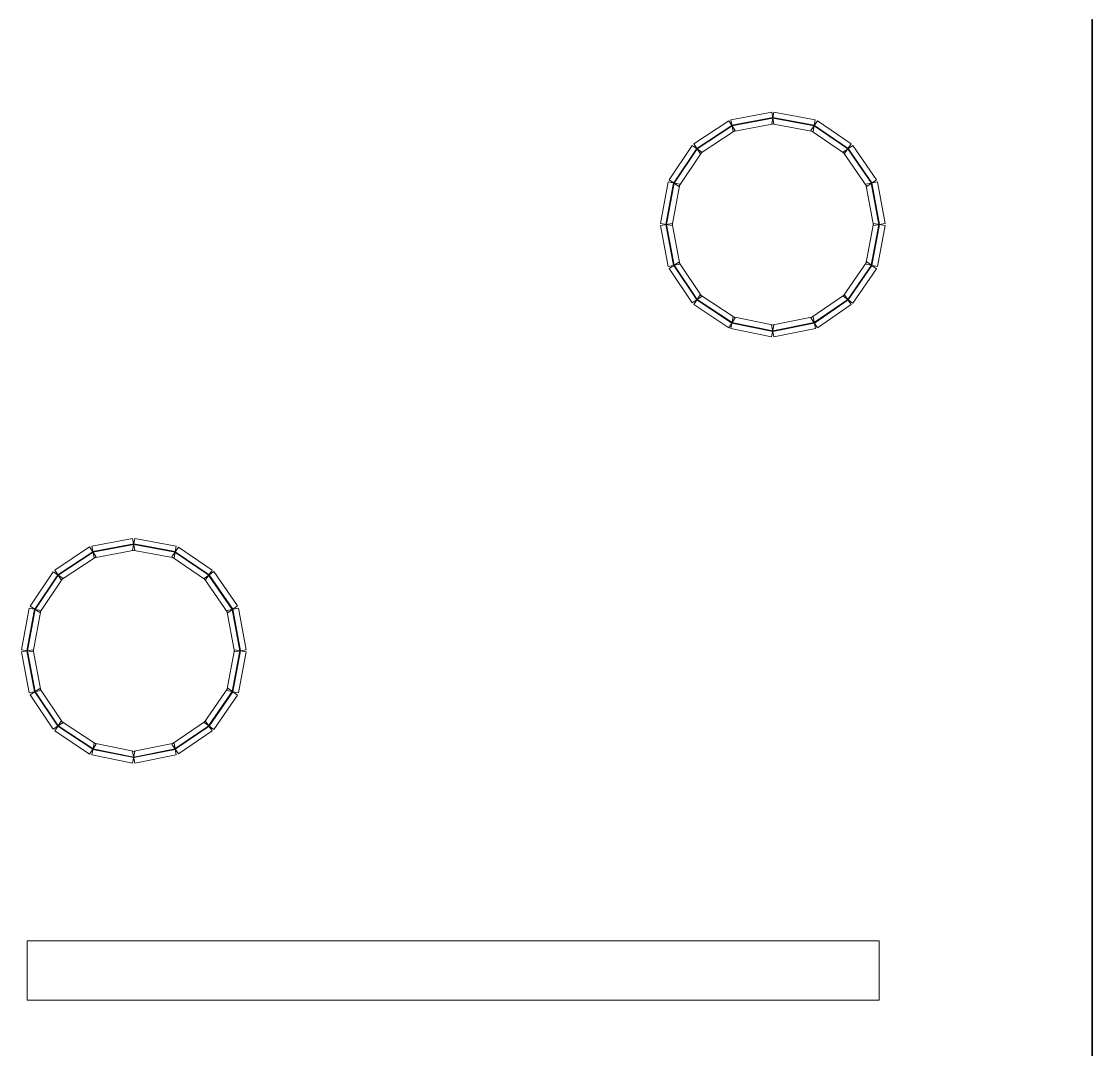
# Model space of a CAD drawing. Header units: millimetres. Extents: x -200 to 200, y -162 to 219.
# Drawn here: x -19.31 to 28.58, y -22.58 to 23.36 of the extents above; entities that cross this region are included whole.
import ezdxf

# ---------------------------------------------------------------- set-up
doc = ezdxf.new("R2010")
doc.units = ezdxf.units.MM
doc.header["$MEASUREMENT"] = 0

msp = doc.modelspace()

# ---------------------------------------------------------------- linework, layer by layer
at = {"color": 1, "lineweight": 5}
msp.add_open_spline([(28.5563, 23.4376), (28.5563, 23.4376), (28.5828, 23.4376), (28.5828, 23.4376), (28.5828, 23.4376), (28.5828, 23.4376), (28.5828, -61.5304), (28.5828, -61.5304), (28.5828, -61.5304), (28.5828, -61.5304), (28.5563, -61.5304), (28.5563, -61.5304), (28.5563, -61.5304), (28.5563, -61.5304), (28.5563, 23.4376), (28.5563, 23.4376)], degree=3, knots=[0, 0, 0, 0, 0.25, 0.25, 0.25, 0.25, 0.5, 0.5, 0.5, 0.5, 0.75, 0.75, 0.75, 0.75, 1, 1, 1, 1], dxfattribs=at)
at = {"color": 4, "lineweight": 5}
for points in [[(14.2358, 19.3063), (14.2358, 19.3063), (14.3337, 18.7864), (14.3337, 18.7864), (14.3337, 18.7864), (14.3337, 18.7864), (12.5085, 18.4425), (12.5085, 18.4425), (12.5085, 18.4425), (12.5085, 18.4425), (12.4105, 18.9624), (12.4105, 18.9624), (12.4105, 18.9624), (12.4105, 18.9624), (14.2358, 19.3063), (14.2358, 19.3063)], [(16.1848, 18.9626), (16.1848, 18.9626), (16.0882, 18.4424), (16.0882, 18.4424), (16.0882, 18.4424), (16.0882, 18.4424), (14.2365, 18.7863), (14.2365, 18.7863), (14.2365, 18.7863), (14.2365, 18.7863), (14.3331, 19.3065), (14.3331, 19.3065), (14.3331, 19.3065), (14.3331, 19.3065), (16.1848, 18.9626), (16.1848, 18.9626)], [(12.3136, 18.9232), (12.3136, 18.9232), (12.6054, 18.4818), (12.6054, 18.4818), (12.6054, 18.4818), (12.6054, 18.4818), (11.0446, 17.4501), (11.0446, 17.4501), (11.0446, 17.4501), (11.0446, 17.4501), (10.7529, 17.8915), (10.7529, 17.8915), (10.7529, 17.8915), (10.7529, 17.8915), (12.3136, 18.9232), (12.3136, 18.9232)], [(12.4522, 18.7135), (12.4522, 18.7135), (12.4668, 18.6914), (12.4668, 18.6914), (12.4668, 18.6914), (12.4668, 18.6914), (10.906, 17.6598), (10.906, 17.6598), (10.906, 17.6598), (10.906, 17.6598), (10.8915, 17.6818), (10.8915, 17.6818), (10.8915, 17.6818), (10.8915, 17.6818), (12.4522, 18.7135), (12.4522, 18.7135)], [(14.2823, 19.0594), (14.2823, 19.0594), (14.2872, 19.0334), (14.2872, 19.0334), (14.2872, 19.0334), (14.2872, 19.0334), (12.4619, 18.6895), (12.4619, 18.6895), (12.4619, 18.6895), (12.4619, 18.6895), (12.457, 18.7155), (12.457, 18.7155), (12.457, 18.7155), (12.457, 18.7155), (14.2823, 19.0594), (14.2823, 19.0594)], [(16.1389, 18.7155), (16.1389, 18.7155), (16.1341, 18.6895), (16.1341, 18.6895), (16.1341, 18.6895), (16.1341, 18.6895), (14.2824, 19.0334), (14.2824, 19.0334), (14.2824, 19.0334), (14.2824, 19.0334), (14.2872, 19.0594), (14.2872, 19.0594), (14.2872, 19.0594), (14.2872, 19.0594), (16.1389, 18.7155), (16.1389, 18.7155)], [(17.7937, 17.8891), (17.7937, 17.8891), (17.495, 17.4525), (17.495, 17.4525), (17.495, 17.4525), (17.495, 17.4525), (15.9871, 18.4842), (15.9871, 18.4842), (15.9871, 18.4842), (15.9871, 18.4842), (16.2859, 18.9208), (16.2859, 18.9208), (16.2859, 18.9208), (16.2859, 18.9208), (17.7937, 17.8891), (17.7937, 17.8891)], [(17.6518, 17.6817), (17.6518, 17.6817), (17.6369, 17.6599), (17.6369, 17.6599), (17.6369, 17.6599), (17.6369, 17.6599), (16.129, 18.6916), (16.129, 18.6916), (16.129, 18.6916), (16.129, 18.6916), (16.144, 18.7134), (16.144, 18.7134), (16.144, 18.7134), (16.144, 18.7134), (17.6518, 17.6817), (17.6518, 17.6817)], [(10.6792, 17.8184), (10.6792, 17.8184), (11.1183, 17.5232), (11.1183, 17.5232), (11.1183, 17.5232), (11.1183, 17.5232), (10.0866, 15.9889), (10.0866, 15.9889), (10.0866, 15.9889), (10.0866, 15.9889), (9.6475, 16.2841), (9.6475, 16.2841), (9.6475, 16.2841), (9.6475, 16.2841), (10.6792, 17.8184), (10.6792, 17.8184)], [(18.9202, 16.2867), (18.9202, 16.2867), (18.4847, 15.9863), (18.4847, 15.9863), (18.4847, 15.9863), (18.4847, 15.9863), (17.4266, 17.5206), (17.4266, 17.5206), (17.4266, 17.5206), (17.4266, 17.5206), (17.8621, 17.821), (17.8621, 17.821), (17.8621, 17.821), (17.8621, 17.821), (18.9202, 16.2867), (18.9202, 16.2867)], [(10.8878, 17.6782), (10.8878, 17.6782), (10.9097, 17.6634), (10.9097, 17.6634), (10.9097, 17.6634), (10.9097, 17.6634), (9.878, 16.1291), (9.878, 16.1291), (9.878, 16.1291), (9.878, 16.1291), (9.8561, 16.1439), (9.8561, 16.1439), (9.8561, 16.1439), (9.8561, 16.1439), (10.8878, 17.6782), (10.8878, 17.6782)], [(18.7134, 16.144), (18.7134, 16.144), (18.6916, 16.129), (18.6916, 16.129), (18.6916, 16.129), (18.6916, 16.129), (17.6334, 17.6633), (17.6334, 17.6633), (17.6334, 17.6633), (17.6334, 17.6633), (17.6552, 17.6783), (17.6552, 17.6783), (17.6552, 17.6783), (17.6552, 17.6783), (18.7134, 16.144), (18.7134, 16.144)], [(9.607, 16.1848), (9.607, 16.1848), (10.1272, 16.0882), (10.1272, 16.0882), (10.1272, 16.0882), (10.1272, 16.0882), (9.7833, 14.2365), (9.7833, 14.2365), (9.7833, 14.2365), (9.7833, 14.2365), (9.2631, 14.3331), (9.2631, 14.3331), (9.2631, 14.3331), (9.2631, 14.3331), (9.607, 16.1848), (9.607, 16.1848)], [(9.8541, 16.1389), (9.8541, 16.1389), (9.8801, 16.1341), (9.8801, 16.1341), (9.8801, 16.1341), (9.8801, 16.1341), (9.5362, 14.2824), (9.5362, 14.2824), (9.5362, 14.2824), (9.5362, 14.2824), (9.5102, 14.2872), (9.5102, 14.2872), (9.5102, 14.2872), (9.5102, 14.2872), (9.8541, 16.1389), (9.8541, 16.1389)], [(19.3064, 14.3331), (19.3064, 14.3331), (18.7863, 14.2365), (18.7863, 14.2365), (18.7863, 14.2365), (18.7863, 14.2365), (18.4424, 16.0882), (18.4424, 16.0882), (18.4424, 16.0882), (18.4424, 16.0882), (18.9626, 16.1848), (18.9626, 16.1848), (18.9626, 16.1848), (18.9626, 16.1848), (19.3064, 14.3331), (19.3064, 14.3331)], [(19.0594, 14.2872), (19.0594, 14.2872), (19.0334, 14.2824), (19.0334, 14.2824), (19.0334, 14.2824), (19.0334, 14.2824), (18.6895, 16.1341), (18.6895, 16.1341), (18.6895, 16.1341), (18.6895, 16.1341), (18.7155, 16.1389), (18.7155, 16.1389), (18.7155, 16.1389), (18.7155, 16.1389), (19.0594, 14.2872), (19.0594, 14.2872)], [(9.2632, 14.2358), (9.2632, 14.2358), (9.7831, 14.3338), (9.7831, 14.3338), (9.7831, 14.3338), (9.7831, 14.3338), (10.127, 12.5085), (10.127, 12.5085), (10.127, 12.5085), (10.127, 12.5085), (9.6071, 12.4105), (9.6071, 12.4105), (9.6071, 12.4105), (9.6071, 12.4105), (9.2632, 14.2358), (9.2632, 14.2358)], [(9.5102, 14.2823), (9.5102, 14.2823), (9.5362, 14.2872), (9.5362, 14.2872), (9.5362, 14.2872), (9.5362, 14.2872), (9.8801, 12.4619), (9.8801, 12.4619), (9.8801, 12.4619), (9.8801, 12.4619), (9.8541, 12.4571), (9.8541, 12.4571), (9.8541, 12.4571), (9.8541, 12.4571), (9.5102, 14.2823), (9.5102, 14.2823)], [(18.9624, 12.4105), (18.9624, 12.4105), (18.4425, 12.5085), (18.4425, 12.5085), (18.4425, 12.5085), (18.4425, 12.5085), (18.7864, 14.3338), (18.7864, 14.3338), (18.7864, 14.3338), (18.7864, 14.3338), (19.3063, 14.2358), (19.3063, 14.2358), (19.3063, 14.2358), (19.3063, 14.2358), (18.9624, 12.4105), (18.9624, 12.4105)], [(18.7155, 12.4571), (18.7155, 12.4571), (18.6895, 12.4619), (18.6895, 12.4619), (18.6895, 12.4619), (18.6895, 12.4619), (19.0334, 14.2872), (19.0334, 14.2872), (19.0334, 14.2872), (19.0334, 14.2872), (19.0594, 14.2823), (19.0594, 14.2823), (19.0594, 14.2823), (19.0594, 14.2823), (18.7155, 12.4571), (18.7155, 12.4571)], [(9.6475, 12.3119), (9.6475, 12.3119), (10.0866, 12.6071), (10.0866, 12.6071), (10.0866, 12.6071), (10.0866, 12.6071), (11.1183, 11.0728), (11.1183, 11.0728), (11.1183, 11.0728), (11.1183, 11.0728), (10.6792, 10.7776), (10.6792, 10.7776), (10.6792, 10.7776), (10.6792, 10.7776), (9.6475, 12.3119), (9.6475, 12.3119)], [(9.8561, 12.4521), (9.8561, 12.4521), (9.878, 12.4669), (9.878, 12.4669), (9.878, 12.4669), (9.878, 12.4669), (10.9097, 10.9326), (10.9097, 10.9326), (10.9097, 10.9326), (10.9097, 10.9326), (10.8878, 10.9178), (10.8878, 10.9178), (10.8878, 10.9178), (10.8878, 10.9178), (9.8561, 12.4521), (9.8561, 12.4521)], [(17.8621, 10.775), (17.8621, 10.775), (17.4266, 11.0754), (17.4266, 11.0754), (17.4266, 11.0754), (17.4266, 11.0754), (18.4847, 12.6097), (18.4847, 12.6097), (18.4847, 12.6097), (18.4847, 12.6097), (18.9202, 12.3093), (18.9202, 12.3093), (18.9202, 12.3093), (18.9202, 12.3093), (17.8621, 10.775), (17.8621, 10.775)], [(17.6552, 10.9177), (17.6552, 10.9177), (17.6334, 10.9327), (17.6334, 10.9327), (17.6334, 10.9327), (17.6334, 10.9327), (18.6916, 12.467), (18.6916, 12.467), (18.6916, 12.467), (18.6916, 12.467), (18.7134, 12.452), (18.7134, 12.452), (18.7134, 12.452), (18.7134, 12.452), (17.6552, 10.9177), (17.6552, 10.9177)], [(10.7529, 10.7045), (10.7529, 10.7045), (11.0446, 11.1459), (11.0446, 11.1459), (11.0446, 11.1459), (11.0446, 11.1459), (12.6054, 10.1142), (12.6054, 10.1142), (12.6054, 10.1142), (12.6054, 10.1142), (12.3136, 9.6729), (12.3136, 9.6729), (12.3136, 9.6729), (12.3136, 9.6729), (10.7529, 10.7045), (10.7529, 10.7045)], [(16.2859, 9.6752), (16.2859, 9.6752), (15.9871, 10.1119), (15.9871, 10.1119), (15.9871, 10.1119), (15.9871, 10.1119), (17.495, 11.1435), (17.495, 11.1435), (17.495, 11.1435), (17.495, 11.1435), (17.7937, 10.7069), (17.7937, 10.7069), (17.7937, 10.7069), (17.7937, 10.7069), (16.2859, 9.6752), (16.2859, 9.6752)], [(10.8915, 10.9142), (10.8915, 10.9142), (10.906, 10.9362), (10.906, 10.9362), (10.906, 10.9362), (10.906, 10.9362), (12.4668, 9.9046), (12.4668, 9.9046), (12.4668, 9.9046), (12.4668, 9.9046), (12.4522, 9.8825), (12.4522, 9.8825), (12.4522, 9.8825), (12.4522, 9.8825), (10.8915, 10.9142), (10.8915, 10.9142)], [(16.144, 9.8826), (16.144, 9.8826), (16.129, 9.9044), (16.129, 9.9044), (16.129, 9.9044), (16.129, 9.9044), (17.6369, 10.9361), (17.6369, 10.9361), (17.6369, 10.9361), (17.6369, 10.9361), (17.6518, 10.9143), (17.6518, 10.9143), (17.6518, 10.9143), (17.6518, 10.9143), (16.144, 9.8826), (16.144, 9.8826)], [(12.4069, 9.6343), (12.4069, 9.6343), (12.5121, 10.1528), (12.5121, 10.1528), (12.5121, 10.1528), (12.5121, 10.1528), (14.3374, 9.7824), (14.3374, 9.7824), (14.3374, 9.7824), (14.3374, 9.7824), (14.2322, 9.2639), (14.2322, 9.2639), (14.2322, 9.2639), (14.2322, 9.2639), (12.4069, 9.6343), (12.4069, 9.6343)], [(14.3366, 9.2638), (14.3366, 9.2638), (14.2329, 9.7826), (14.2329, 9.7826), (14.2329, 9.7826), (14.2329, 9.7826), (16.0846, 10.1529), (16.0846, 10.1529), (16.0846, 10.1529), (16.0846, 10.1529), (16.1884, 9.6341), (16.1884, 9.6341), (16.1884, 9.6341), (16.1884, 9.6341), (14.3366, 9.2638), (14.3366, 9.2638)], [(12.4569, 9.8806), (12.4569, 9.8806), (12.4621, 9.9065), (12.4621, 9.9065), (12.4621, 9.9065), (12.4621, 9.9065), (14.2874, 9.5361), (14.2874, 9.5361), (14.2874, 9.5361), (14.2874, 9.5361), (14.2821, 9.5102), (14.2821, 9.5102), (14.2821, 9.5102), (14.2821, 9.5102), (12.4569, 9.8806), (12.4569, 9.8806)], [(14.2874, 9.5102), (14.2874, 9.5102), (14.2822, 9.5362), (14.2822, 9.5362), (14.2822, 9.5362), (14.2822, 9.5362), (16.1339, 9.9065), (16.1339, 9.9065), (16.1339, 9.9065), (16.1339, 9.9065), (16.1391, 9.8806), (16.1391, 9.8806), (16.1391, 9.8806), (16.1391, 9.8806), (14.2874, 9.5102), (14.2874, 9.5102)], [(-14.3337, 0.26), (-14.3337, 0.26), (-14.2358, -0.26), (-14.2358, -0.26), (-14.2358, -0.26), (-14.2358, -0.26), (-16.0611, -0.6039), (-16.0611, -0.6039), (-16.0611, -0.6039), (-16.0611, -0.6039), (-16.159, -0.0839), (-16.159, -0.0839), (-16.159, -0.0839), (-16.159, -0.0839), (-14.3337, 0.26), (-14.3337, 0.26)], [(-14.2872, 0.013), (-14.2872, 0.013), (-14.2823, -0.013), (-14.2823, -0.013), (-14.2823, -0.013), (-14.2823, -0.013), (-16.1076, -0.3569), (-16.1076, -0.3569), (-16.1076, -0.3569), (-16.1076, -0.3569), (-16.1125, -0.3309), (-16.1125, -0.3309), (-16.1125, -0.3309), (-16.1125, -0.3309), (-14.2872, 0.013), (-14.2872, 0.013)], [(-12.3847, -0.0838), (-12.3847, -0.0838), (-12.4813, -0.604), (-12.4813, -0.604), (-12.4813, -0.604), (-12.4813, -0.604), (-14.3331, -0.2601), (-14.3331, -0.2601), (-14.3331, -0.2601), (-14.3331, -0.2601), (-14.2365, 0.2601), (-14.2365, 0.2601), (-14.2365, 0.2601), (-14.2365, 0.2601), (-12.3847, -0.0838), (-12.3847, -0.0838)], [(-12.4306, -0.3309), (-12.4306, -0.3309), (-12.4355, -0.3569), (-12.4355, -0.3569), (-12.4355, -0.3569), (-12.4355, -0.3569), (-14.2872, -0.013), (-14.2872, -0.013), (-14.2872, -0.013), (-14.2872, -0.013), (-14.2824, 0.013), (-14.2824, 0.013), (-14.2824, 0.013), (-14.2824, 0.013), (-12.4306, -0.3309), (-12.4306, -0.3309)], [(-16.2559, -0.1232), (-16.2559, -0.1232), (-15.9642, -0.5646), (-15.9642, -0.5646), (-15.9642, -0.5646), (-15.9642, -0.5646), (-17.5249, -1.5962), (-17.5249, -1.5962), (-17.5249, -1.5962), (-17.5249, -1.5962), (-17.8167, -1.1549), (-17.8167, -1.1549), (-17.8167, -1.1549), (-17.8167, -1.1549), (-16.2559, -0.1232), (-16.2559, -0.1232)], [(-16.1173, -0.3329), (-16.1173, -0.3329), (-16.1027, -0.3549), (-16.1027, -0.3549), (-16.1027, -0.3549), (-16.1027, -0.3549), (-17.6635, -1.3866), (-17.6635, -1.3866), (-17.6635, -1.3866), (-17.6635, -1.3866), (-17.6781, -1.3645), (-17.6781, -1.3645), (-17.6781, -1.3645), (-17.6781, -1.3645), (-16.1173, -0.3329), (-16.1173, -0.3329)], [(-10.7758, -1.1572), (-10.7758, -1.1572), (-11.0746, -1.5939), (-11.0746, -1.5939), (-11.0746, -1.5939), (-11.0746, -1.5939), (-12.5824, -0.5622), (-12.5824, -0.5622), (-12.5824, -0.5622), (-12.5824, -0.5622), (-12.2837, -0.1256), (-12.2837, -0.1256), (-12.2837, -0.1256), (-12.2837, -0.1256), (-10.7758, -1.1572), (-10.7758, -1.1572)], [(-10.9177, -1.3647), (-10.9177, -1.3647), (-10.9327, -1.3865), (-10.9327, -1.3865), (-10.9327, -1.3865), (-10.9327, -1.3865), (-12.4405, -0.3548), (-12.4405, -0.3548), (-12.4405, -0.3548), (-12.4405, -0.3548), (-12.4256, -0.333), (-12.4256, -0.333), (-12.4256, -0.333), (-12.4256, -0.333), (-10.9177, -1.3647), (-10.9177, -1.3647)], [(-17.8903, -1.228), (-17.8903, -1.228), (-17.4513, -1.5232), (-17.4513, -1.5232), (-17.4513, -1.5232), (-17.4513, -1.5232), (-18.4829, -3.0575), (-18.4829, -3.0575), (-18.4829, -3.0575), (-18.4829, -3.0575), (-18.922, -2.7623), (-18.922, -2.7623), (-18.922, -2.7623), (-18.922, -2.7623), (-17.8903, -1.228), (-17.8903, -1.228)], [(-17.6818, -1.3682), (-17.6818, -1.3682), (-17.6598, -1.3829), (-17.6598, -1.3829), (-17.6598, -1.3829), (-17.6598, -1.3829), (-18.6915, -2.9172), (-18.6915, -2.9172), (-18.6915, -2.9172), (-18.6915, -2.9172), (-18.7134, -2.9025), (-18.7134, -2.9025), (-18.7134, -2.9025), (-18.7134, -2.9025), (-17.6818, -1.3682), (-17.6818, -1.3682)], [(-9.6493, -2.7597), (-9.6493, -2.7597), (-10.0848, -3.06), (-10.0848, -3.06), (-10.0848, -3.06), (-10.0848, -3.06), (-11.143, -1.5258), (-11.143, -1.5258), (-11.143, -1.5258), (-11.143, -1.5258), (-10.7074, -1.2254), (-10.7074, -1.2254), (-10.7074, -1.2254), (-10.7074, -1.2254), (-9.6493, -2.7597), (-9.6493, -2.7597)], [(-9.8562, -2.9024), (-9.8562, -2.9024), (-9.878, -2.9174), (-9.878, -2.9174), (-9.878, -2.9174), (-9.878, -2.9174), (-10.9361, -1.3831), (-10.9361, -1.3831), (-10.9361, -1.3831), (-10.9361, -1.3831), (-10.9143, -1.3681), (-10.9143, -1.3681), (-10.9143, -1.3681), (-10.9143, -1.3681), (-9.8562, -2.9024), (-9.8562, -2.9024)], [(-18.9626, -2.8616), (-18.9626, -2.8616), (-18.4424, -2.9582), (-18.4424, -2.9582), (-18.4424, -2.9582), (-18.4424, -2.9582), (-18.7863, -4.8099), (-18.7863, -4.8099), (-18.7863, -4.8099), (-18.7863, -4.8099), (-19.3064, -4.7133), (-19.3064, -4.7133), (-19.3064, -4.7133), (-19.3064, -4.7133), (-18.9626, -2.8616), (-18.9626, -2.8616)], [(-9.2631, -4.7133), (-9.2631, -4.7133), (-9.7833, -4.8099), (-9.7833, -4.8099), (-9.7833, -4.8099), (-9.7833, -4.8099), (-10.1272, -2.9582), (-10.1272, -2.9582), (-10.1272, -2.9582), (-10.1272, -2.9582), (-9.607, -2.8616), (-9.607, -2.8616), (-9.607, -2.8616), (-9.607, -2.8616), (-9.2631, -4.7133), (-9.2631, -4.7133)], [(-18.7155, -2.9074), (-18.7155, -2.9074), (-18.6895, -2.9123), (-18.6895, -2.9123), (-18.6895, -2.9123), (-18.6895, -2.9123), (-19.0334, -4.764), (-19.0334, -4.764), (-19.0334, -4.764), (-19.0334, -4.764), (-19.0594, -4.7592), (-19.0594, -4.7592), (-19.0594, -4.7592), (-19.0594, -4.7592), (-18.7155, -2.9074), (-18.7155, -2.9074)], [(-9.5102, -4.7592), (-9.5102, -4.7592), (-9.5362, -4.764), (-9.5362, -4.764), (-9.5362, -4.764), (-9.5362, -4.764), (-9.8801, -2.9123), (-9.8801, -2.9123), (-9.8801, -2.9123), (-9.8801, -2.9123), (-9.8541, -2.9074), (-9.8541, -2.9074), (-9.8541, -2.9074), (-9.8541, -2.9074), (-9.5102, -4.7592), (-9.5102, -4.7592)], [(-19.3063, -4.8106), (-19.3063, -4.8106), (-18.7864, -4.7126), (-18.7864, -4.7126), (-18.7864, -4.7126), (-18.7864, -4.7126), (-18.4425, -6.5379), (-18.4425, -6.5379), (-18.4425, -6.5379), (-18.4425, -6.5379), (-18.9624, -6.6358), (-18.9624, -6.6358), (-18.9624, -6.6358), (-18.9624, -6.6358), (-19.3063, -4.8106), (-19.3063, -4.8106)], [(-19.0594, -4.764), (-19.0594, -4.764), (-19.0334, -4.7591), (-19.0334, -4.7591), (-19.0334, -4.7591), (-19.0334, -4.7591), (-18.6895, -6.5844), (-18.6895, -6.5844), (-18.6895, -6.5844), (-18.6895, -6.5844), (-18.7155, -6.5893), (-18.7155, -6.5893), (-18.7155, -6.5893), (-18.7155, -6.5893), (-19.0594, -4.764), (-19.0594, -4.764)], [(-9.6071, -6.6358), (-9.6071, -6.6358), (-10.127, -6.5379), (-10.127, -6.5379), (-10.127, -6.5379), (-10.127, -6.5379), (-9.7831, -4.7126), (-9.7831, -4.7126), (-9.7831, -4.7126), (-9.7831, -4.7126), (-9.2632, -4.8106), (-9.2632, -4.8106), (-9.2632, -4.8106), (-9.2632, -4.8106), (-9.6071, -6.6358), (-9.6071, -6.6358)], [(-9.8541, -6.5893), (-9.8541, -6.5893), (-9.8801, -6.5844), (-9.8801, -6.5844), (-9.8801, -6.5844), (-9.8801, -6.5844), (-9.5362, -4.7591), (-9.5362, -4.7591), (-9.5362, -4.7591), (-9.5362, -4.7591), (-9.5102, -4.764), (-9.5102, -4.764), (-9.5102, -4.764), (-9.5102, -4.764), (-9.8541, -6.5893), (-9.8541, -6.5893)], [(-18.922, -6.7345), (-18.922, -6.7345), (-18.4829, -6.4393), (-18.4829, -6.4393), (-18.4829, -6.4393), (-18.4829, -6.4393), (-17.4513, -7.9736), (-17.4513, -7.9736), (-17.4513, -7.9736), (-17.4513, -7.9736), (-17.8903, -8.2688), (-17.8903, -8.2688), (-17.8903, -8.2688), (-17.8903, -8.2688), (-18.922, -6.7345), (-18.922, -6.7345)], [(-18.7134, -6.5942), (-18.7134, -6.5942), (-18.6915, -6.5795), (-18.6915, -6.5795), (-18.6915, -6.5795), (-18.6915, -6.5795), (-17.6598, -8.1138), (-17.6598, -8.1138), (-17.6598, -8.1138), (-17.6598, -8.1138), (-17.6818, -8.1285), (-17.6818, -8.1285), (-17.6818, -8.1285), (-17.6818, -8.1285), (-18.7134, -6.5942), (-18.7134, -6.5942)], [(-10.7074, -8.2713), (-10.7074, -8.2713), (-11.143, -7.971), (-11.143, -7.971), (-11.143, -7.971), (-11.143, -7.971), (-10.0848, -6.4367), (-10.0848, -6.4367), (-10.0848, -6.4367), (-10.0848, -6.4367), (-9.6493, -6.7371), (-9.6493, -6.7371), (-9.6493, -6.7371), (-9.6493, -6.7371), (-10.7074, -8.2713), (-10.7074, -8.2713)], [(-10.9143, -8.1287), (-10.9143, -8.1287), (-10.9361, -8.1137), (-10.9361, -8.1137), (-10.9361, -8.1137), (-10.9361, -8.1137), (-9.878, -6.5794), (-9.878, -6.5794), (-9.878, -6.5794), (-9.878, -6.5794), (-9.8562, -6.5944), (-9.8562, -6.5944), (-9.8562, -6.5944), (-9.8562, -6.5944), (-10.9143, -8.1287), (-10.9143, -8.1287)], [(-17.8167, -8.3418), (-17.8167, -8.3418), (-17.5249, -7.9005), (-17.5249, -7.9005), (-17.5249, -7.9005), (-17.5249, -7.9005), (-15.9642, -8.9322), (-15.9642, -8.9322), (-15.9642, -8.9322), (-15.9642, -8.9322), (-16.2559, -9.3735), (-16.2559, -9.3735), (-16.2559, -9.3735), (-16.2559, -9.3735), (-17.8167, -8.3418), (-17.8167, -8.3418)], [(-17.6781, -8.1322), (-17.6781, -8.1322), (-17.6635, -8.1101), (-17.6635, -8.1101), (-17.6635, -8.1101), (-17.6635, -8.1101), (-16.1027, -9.1418), (-16.1027, -9.1418), (-16.1027, -9.1418), (-16.1027, -9.1418), (-16.1173, -9.1639), (-16.1173, -9.1639), (-16.1173, -9.1639), (-16.1173, -9.1639), (-17.6781, -8.1322), (-17.6781, -8.1322)], [(-12.2837, -9.3712), (-12.2837, -9.3712), (-12.5824, -8.9345), (-12.5824, -8.9345), (-12.5824, -8.9345), (-12.5824, -8.9345), (-11.0746, -7.9028), (-11.0746, -7.9028), (-11.0746, -7.9028), (-11.0746, -7.9028), (-10.7758, -8.3395), (-10.7758, -8.3395), (-10.7758, -8.3395), (-10.7758, -8.3395), (-12.2837, -9.3712), (-12.2837, -9.3712)], [(-12.4256, -9.1638), (-12.4256, -9.1638), (-12.4405, -9.1419), (-12.4405, -9.1419), (-12.4405, -9.1419), (-12.4405, -9.1419), (-10.9327, -8.1102), (-10.9327, -8.1102), (-10.9327, -8.1102), (-10.9327, -8.1102), (-10.9177, -8.1321), (-10.9177, -8.1321), (-10.9177, -8.1321), (-10.9177, -8.1321), (-12.4256, -9.1638), (-12.4256, -9.1638)], [(-16.1626, -9.4121), (-16.1626, -9.4121), (-16.0574, -8.8936), (-16.0574, -8.8936), (-16.0574, -8.8936), (-16.0574, -8.8936), (-14.2322, -9.2639), (-14.2322, -9.2639), (-14.2322, -9.2639), (-14.2322, -9.2639), (-14.3374, -9.7824), (-14.3374, -9.7824), (-14.3374, -9.7824), (-14.3374, -9.7824), (-16.1626, -9.4121), (-16.1626, -9.4121)], [(-14.2329, -9.7826), (-14.2329, -9.7826), (-14.3366, -9.2638), (-14.3366, -9.2638), (-14.3366, -9.2638), (-14.3366, -9.2638), (-12.4849, -8.8934), (-12.4849, -8.8934), (-12.4849, -8.8934), (-12.4849, -8.8934), (-12.3812, -9.4122), (-12.3812, -9.4122), (-12.3812, -9.4122), (-12.3812, -9.4122), (-14.2329, -9.7826), (-14.2329, -9.7826)], [(-16.1127, -9.1658), (-16.1127, -9.1658), (-16.1074, -9.1399), (-16.1074, -9.1399), (-16.1074, -9.1399), (-16.1074, -9.1399), (-14.2821, -9.5102), (-14.2821, -9.5102), (-14.2821, -9.5102), (-14.2821, -9.5102), (-14.2874, -9.5361), (-14.2874, -9.5361), (-14.2874, -9.5361), (-14.2874, -9.5361), (-16.1127, -9.1658), (-16.1127, -9.1658)], [(-14.2822, -9.5362), (-14.2822, -9.5362), (-14.2874, -9.5102), (-14.2874, -9.5102), (-14.2874, -9.5102), (-14.2874, -9.5102), (-12.4356, -9.1399), (-12.4356, -9.1399), (-12.4356, -9.1399), (-12.4356, -9.1399), (-12.4304, -9.1658), (-12.4304, -9.1658), (-12.4304, -9.1658), (-12.4304, -9.1658), (-14.2822, -9.5362), (-14.2822, -9.5362)], [(19.0464, -17.7237), (19.0464, -17.7237), (19.0464, -20.369), (19.0464, -20.369), (19.0464, -20.369), (19.0464, -20.369), (-19.0464, -20.369), (-19.0464, -20.369), (-19.0464, -20.369), (-19.0464, -20.369), (-19.0464, -17.7237), (-19.0464, -17.7237), (-19.0464, -17.7237), (-19.0464, -17.7237), (19.0464, -17.7237), (19.0464, -17.7237)]]:
    msp.add_open_spline(points, degree=3, knots=[0, 0, 0, 0, 0.25, 0.25, 0.25, 0.25, 0.5, 0.5, 0.5, 0.5, 0.75, 0.75, 0.75, 0.75, 1, 1, 1, 1], dxfattribs=at)

doc.saveas('drawing.dxf')
